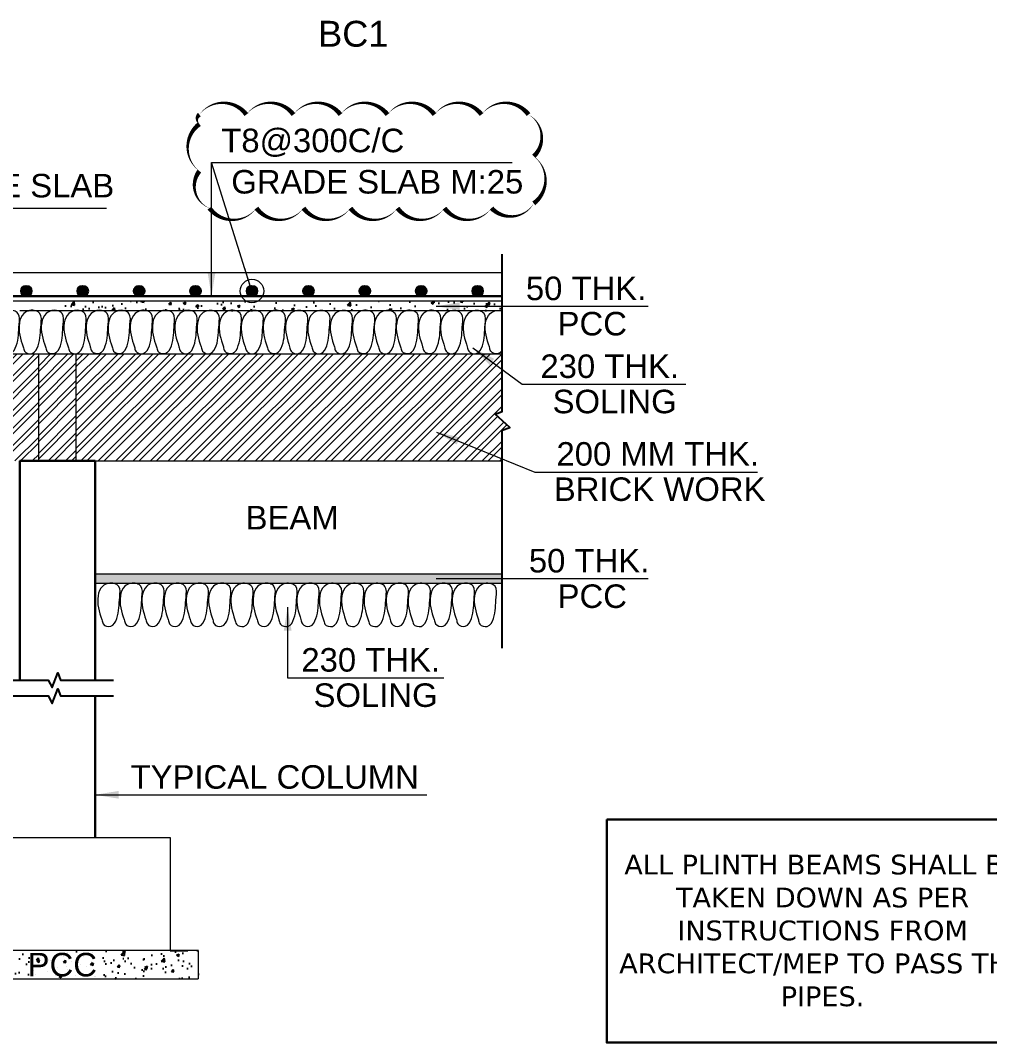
# Model space of a CAD drawing. Header units: metres. Extents: x 79516 to 173451, y -2110733 to -2039064.
# Drawn here: x 111180 to 121486, y -2101957 to -2091093 of the extents above; entities that cross this region are included whole.
import ezdxf
from ezdxf.enums import TextEntityAlignment as Align

# ---------------------------------------------------------------- set-up
doc = ezdxf.new("R2010")
doc.units = ezdxf.units.M
doc.header["$LTSCALE"] = 15
doc.header["$MEASUREMENT"] = 0
doc.linetypes.add('HIDDEN', pattern=[0.375, 0.25, -0.125])
for name, color, linetype, lineweight in [('BEAM_ASC', 1, 'Continuous', 20), ('BRICK WALL', 8, 'Continuous', 13), ('COLUMN_ASC', 4, 'Continuous', 30), ('DIMENSION_ASC', 251, 'Continuous', 9), ('DUCT_ASC', 253, 'HIDDEN', 13), ('FOOTING_ASC', 10, 'Continuous', 15), ('NEW COLUMN NO._ ASC', 7, 'Continuous', 25), ('PCC_ASC', 252, 'HIDDEN', 0), ('REVISION_ASC', 6, 'Continuous', 20), ('SOLING', 8, 'Continuous', 13), ('STEEL DIST._ASC', 132, 'Continuous', 25), ('STEEL MAIN_ASC', 4, 'Continuous', 30), ('TEXT SCHEDULE_ASC', 7, 'Continuous', 5), ('TEXT_ASC', 7, 'Continuous', 25)]:
    doc.layers.add(name, color=color, linetype=linetype, lineweight=lineweight)
doc.layers.add('S-COLS-HACH', color=251, linetype='Continuous')
doc.styles.add('3 MM', font='verdana.ttf', dxfattribs={"height": 3})
doc.styles.add('ASC_DIMENSION', font='swiss.ttf', dxfattribs={"height": 250})
doc.styles.add('STANDERD ASC', font='swiss.ttf', dxfattribs={"height": 250})
doc.dimstyles.new('ASC_100mm', dxfattribs={"dimtxt": 250, "dimasz": 250, "dimexe": 50, "dimexo": 50, "dimgap": 100, "dimtad": 1, "dimdec": 0, "dimzin": 0, "dimdsep": 46, "dimtxsty": 'ASC_DIMENSION', "dimcen": 0, "dimclrd": 256, "dimclre": 256, "dimclrt": 7, "dimadec": 0, "dimazin": 0, "dimtfac": 1, "dimtdec": 0, "dimtofl": 0, "dimtmove": 0, "dimatfit": 2, "dimfxl": 1, "dimtolj": 1, "dimtzin": 0, "dimlwd": -1, "dimlwe": -1, "dimarcsym": 1})

# ---------------------------------------------------------------- blocks, each defined once
blk = doc.blocks.new('dwgCE5C')
at = {"layer": 'SOLING', "start_tangent": (0.316346, 0.948644), "end_tangent": (0.316346, 0.948644)}
for points in [[(117, -774), (196, -267), (98, -65), (-152, -10), (-238, -65), (-262, -297), (-201, -749), (-73, -914), (86, -865), (117, -774)], [(583, -771), (663, -264), (565, -62), (314, -7), (229, -62), (204, -295), (265, -747), (394, -912), (553, -863), (583, -771)], [(1054, -771), (1134, -264), (1036, -62), (785, -7), (700, -62), (675, -295), (736, -747), (865, -912), (1024, -863), (1054, -771)], [(1521, -774), (1601, -267), (1503, -65), (1252, -10), (1167, -65), (1142, -297), (1203, -749), (1332, -914), (1491, -865), (1521, -774)], [(1985, -771), (2065, -264), (1967, -62), (1716, -7), (1631, -62), (1606, -295), (1667, -747), (1796, -912), (1955, -863), (1985, -771)], [(2455, -774), (2535, -267), (2437, -66), (2186, -11), (2101, -66), (2076, -298), (2137, -750), (2266, -915), (2425, -866), (2455, -774)], [(2933, -774), (3012, -267), (2915, -66), (2664, -11), (2578, -66), (2554, -298), (2615, -750), (2744, -915), (2902, -866), (2933, -774)], [(3403, -774), (3483, -267), (3385, -66), (3134, -11), (3048, -66), (3024, -298), (3085, -750), (3214, -915), (3372, -866), (3403, -774)], [(3880, -771), (3959, -264), (3861, -62), (3611, -7), (3525, -62), (3501, -295), (3562, -747), (3690, -912), (3849, -863), (3880, -771)], [(4347, -774), (4426, -267), (4328, -65), (4078, -10), (3992, -65), (3968, -297), (4029, -749), (4157, -914), (4316, -865), (4347, -774)], [(4811, -771), (4890, -264), (4792, -62), (4542, -7), (4456, -62), (4432, -295), (4493, -747), (4621, -912), (4780, -863), (4811, -771)], [(5281, -774), (5360, -267), (5262, -66), (5012, -11), (4926, -66), (4902, -298), (4963, -750), (5091, -915), (5250, -866), (5281, -774)], [(5753, -772), (5833, -265), (5735, -63), (5484, -8), (5399, -63), (5374, -295), (5435, -748), (5564, -913), (5723, -864), (5753, -772)], [(6230, -772), (6309, -265), (6212, -63), (5961, -8), (5875, -63), (5851, -295), (5912, -748), (6040, -913), (6199, -864), (6230, -772)], [(6698, -772), (6777, -265), (6679, -63), (6429, -8), (6343, -63), (6319, -295), (6380, -748), (6508, -913), (6667, -864), (6698, -772)], [(7170, -772), (7249, -265), (7152, -63), (6901, -8), (6815, -63), (6791, -295), (6852, -748), (6980, -913), (7139, -864), (7170, -772)], [(7633, -772), (7712, -265), (7615, -63), (7364, -8), (7278, -63), (7254, -295), (7315, -748), (7443, -913), (7602, -864), (7633, -772)], [(8105, -772), (8185, -265), (8087, -63), (7836, -8), (7751, -63), (7726, -295), (7787, -748), (7916, -913), (8075, -864), (8105, -772)]]:
    blk.add_spline(points, degree=3, dxfattribs=at)
blk = doc.blocks.new('dwg975A')
at = {"layer": 'SOLING', "start_tangent": (-0.316346, 0.948644), "end_tangent": (-0.316346, 0.948644)}
for points in [[(125, -387), (85, -133), (134, -32), (259, -4), (302, -32), (315, -148), (284, -375), (220, -457), (140, -433), (125, -387)], [(361, -387), (321, -133), (371, -32), (496, -4), (539, -32), (551, -148), (521, -375), (456, -457), (377, -433), (361, -387)], [(593, -387), (554, -133), (603, -32), (728, -4), (771, -32), (783, -148), (753, -375), (688, -457), (609, -433), (593, -387)], [(830, -387), (790, -133), (839, -32), (965, -4), (1008, -32), (1020, -148), (989, -375), (925, -457), (845, -433), (830, -387)], [(1071, -387), (1031, -133), (1080, -32), (1206, -4), (1249, -32), (1261, -148), (1231, -375), (1166, -457), (1087, -433), (1071, -387)], [(1308, -387), (1268, -133), (1317, -32), (1443, -4), (1486, -32), (1498, -148), (1467, -375), (1403, -457), (1323, -433), (1308, -387)], [(1540, -387), (1500, -133), (1549, -32), (1675, -4), (1718, -32), (1730, -148), (1699, -375), (1635, -457), (1555, -433), (1540, -387)], [(1777, -387), (1737, -133), (1786, -32), (1912, -4), (1954, -32), (1967, -148), (1936, -375), (1872, -457), (1792, -433), (1777, -387)], [(2009, -387), (1969, -133), (2018, -32), (2144, -4), (2187, -32), (2199, -148), (2169, -375), (2104, -457), (2025, -433), (2009, -387)], [(2246, -387), (2206, -133), (2255, -32), (2381, -4), (2424, -32), (2436, -148), (2405, -375), (2341, -457), (2261, -433), (2246, -387)], [(2478, -387), (2438, -133), (2487, -32), (2613, -4), (2656, -32), (2668, -148), (2637, -375), (2573, -457), (2493, -433), (2478, -387)], [(2715, -387), (2675, -133), (2724, -32), (2850, -4), (2893, -32), (2905, -148), (2874, -375), (2810, -457), (2730, -433), (2715, -387)], [(2956, -387), (2916, -133), (2965, -32), (3091, -4), (3134, -32), (3146, -148), (3115, -375), (3051, -457), (2971, -433), (2956, -387)], [(3193, -387), (3153, -133), (3202, -32), (3327, -4), (3370, -32), (3383, -148), (3352, -375), (3288, -457), (3208, -433), (3193, -387)], [(3425, -387), (3385, -133), (3434, -32), (3560, -4), (3602, -32), (3615, -148), (3584, -375), (3520, -457), (3440, -433), (3425, -387)], [(3661, -387), (3622, -133), (3671, -32), (3796, -4), (3839, -32), (3851, -148), (3821, -375), (3756, -457), (3677, -433), (3661, -387)], [(3894, -387), (3854, -133), (3903, -32), (4029, -4), (4072, -32), (4084, -148), (4053, -375), (3989, -457), (3909, -433), (3894, -387)], [(4131, -387), (4091, -133), (4140, -32), (4266, -4), (4308, -32), (4321, -148), (4290, -375), (4226, -457), (4146, -433), (4131, -387)], [(4363, -387), (4323, -133), (4372, -32), (4498, -4), (4540, -32), (4553, -148), (4522, -375), (4458, -457), (4378, -433), (4363, -387)], [(4600, -387), (4560, -133), (4609, -32), (4734, -4), (4777, -32), (4789, -148), (4759, -375), (4694, -457), (4615, -433), (4600, -387)], [(4841, -387), (4801, -133), (4850, -32), (4975, -4), (5018, -32), (5031, -148), (5000, -375), (4936, -457), (4856, -433), (4841, -387)], [(5077, -387), (5038, -133), (5087, -32), (5212, -4), (5255, -32), (5267, -148), (5237, -375), (5172, -457), (5093, -433), (5077, -387)], [(5309, -387), (5270, -133), (5319, -32), (5444, -4), (5487, -32), (5499, -148), (5469, -375), (5404, -457), (5325, -433), (5309, -387)], [(5546, -387), (5506, -133), (5555, -32), (5681, -4), (5724, -32), (5736, -148), (5705, -375), (5641, -457), (5561, -433), (5546, -387)], [(5781, -387), (5741, -133), (5790, -32), (5915, -4), (5958, -32), (5970, -148), (5940, -375), (5875, -457), (5796, -433), (5781, -387)], [(6020, -387), (5980, -133), (6029, -32), (6154, -4), (6197, -32), (6210, -148), (6179, -375), (6115, -457), (6035, -433), (6020, -387)], [(6256, -388), (6216, -134), (6266, -33), (6391, -5), (6434, -33), (6446, -149), (6416, -376), (6351, -459), (6272, -434), (6256, -388)], [(6492, -387), (6452, -132), (6501, -31), (6627, -4), (6670, -31), (6682, -148), (6651, -374), (6587, -457), (6507, -432), (6492, -387)], [(6724, -388), (6685, -134), (6734, -33), (6859, -5), (6902, -33), (6914, -149), (6884, -376), (6819, -458), (6740, -434), (6724, -388)], [(6958, -387), (6919, -132), (6968, -31), (7093, -4), (7136, -31), (7148, -148), (7118, -374), (7053, -457), (6974, -432), (6958, -387)], [(7197, -388), (7158, -134), (7207, -33), (7332, -5), (7375, -33), (7387, -149), (7357, -376), (7292, -459), (7213, -434), (7197, -388)], [(7433, -388), (7393, -134), (7442, -33), (7568, -5), (7611, -33), (7623, -149), (7592, -376), (7528, -459), (7448, -434), (7433, -388)], [(7673, -388), (7633, -134), (7682, -33), (7807, -5), (7850, -33), (7862, -149), (7832, -376), (7767, -459), (7688, -434), (7673, -388)], [(7908, -387), (7868, -132), (7917, -31), (8043, -4), (8086, -31), (8098, -148), (8067, -374), (8003, -457), (7923, -432), (7908, -387)], [(8141, -388), (8101, -134), (8150, -33), (8275, -5), (8318, -33), (8331, -149), (8300, -376), (8236, -458), (8156, -434), (8141, -388)], [(8375, -387), (8335, -132), (8384, -31), (8509, -4), (8552, -31), (8565, -148), (8534, -374), (8470, -457), (8390, -432), (8375, -387)], [(8611, -387), (8571, -132), (8620, -31), (8746, -4), (8788, -31), (8801, -148), (8770, -374), (8706, -457), (8626, -432), (8611, -387)], [(8845, -388), (8805, -134), (8854, -33), (8979, -5), (9022, -33), (9035, -149), (9004, -376), (8940, -458), (8860, -434), (8845, -388)], [(9086, -388), (9047, -134), (9096, -33), (9221, -5), (9264, -33), (9276, -149), (9246, -376), (9181, -458), (9102, -434), (9086, -388)]]:
    blk.add_spline(points, degree=3, dxfattribs=at)
at = {"layer": 'SOLING'}
blk.add_open_spline([(9456, -427), (9446, -442), (9412, -472), (9330, -451), (9326, -403), (9321, -388), (9294, -306), (9255, -183), (9318, -14), (9413, 9), (9456, -5), (9456, -5)], degree=3, knots=[947.515111, 947.515111, 947.515111, 947.515111, 999.678985, 1083.024401, 1131.448262, 1131.448262, 1131.448262, 1388.73393, 1501.057658, 1629.668353, 1630.190881, 1630.190881, 1630.190881, 1630.190881], dxfattribs=at)
blk = doc.blocks.new('STEEL DIST.')
at = {"layer": 'STEEL DIST._ASC'}
h = blk.add_hatch(color=155, dxfattribs=at)
h.dxf.hatch_style = 1
edge = h.paths.add_edge_path()
edge.add_arc((0, 0), 75, -180, 180)
blk.add_circle((0, 0), 75, dxfattribs=at)

msp = doc.modelspace()

# ---------------------------------------------------------------- hatches: boundary and pattern name
at = {"layer": 'BRICK WALL'}
h = msp.add_hatch(dxfattribs=at)
h.set_pattern_fill('ANSI32', color=256, scale=350)
h.set_pattern_definition([(45, (-1001466.58, -616054.58), (-92.807765, 92.807765), []), (45, (-1001404.71, -616054.58), (-92.807765, 92.807765), [])])
edge = h.paths.add_edge_path()
edge.add_spline(control_points=[(107011.1, -2094634.8), (107019.1, -2094636.1), (107027.6, -2094636), (107036.1, -2094634.8)], knot_values=[1007.3161003, 1007.3161003, 1007.3161003, 1007.3161003, 1030.5074561, 1030.5074561, 1030.5074561, 1030.5074561], degree=3, periodic=0)
edge.add_spline(control_points=[(107715.1, -2094634.8), (107723.1, -2094636.1), (107731.6, -2094636), (107740, -2094634.8)], knot_values=[1007.3161003, 1007.3161003, 1007.3161003, 1007.3161003, 1030.5074561, 1030.5074561, 1030.5074561, 1030.5074561], degree=3, periodic=0)
edge.add_spline(control_points=[(108181.3, -2094634.8), (108190.5, -2094636.5), (108200.5, -2094636.5), (108210.2, -2094634.8)], knot_values=[1005.4620301, 1005.4620301, 1005.4620301, 1005.4620301, 1032.4141874, 1032.4141874, 1032.4141874, 1032.4141874], degree=3, periodic=0)
edge.add_spline(control_points=[(108420.8, -2094634.8), (108430, -2094636.5), (108440, -2094636.5), (108449.7, -2094634.8)], knot_values=[1005.4620301, 1005.4620301, 1005.4620301, 1005.4620301, 1032.4141874, 1032.4141874, 1032.4141874, 1032.4141874], degree=3, periodic=0)
edge.add_spline(control_points=[(108656.4, -2094634.8), (108665.6, -2094636.5), (108675.6, -2094636.5), (108685.3, -2094634.8)], knot_values=[1005.4620301, 1005.4620301, 1005.4620301, 1005.4620301, 1032.4141874, 1032.4141874, 1032.4141874, 1032.4141874], degree=3, periodic=0)
edge.add_spline(control_points=[(109131.2, -2094634.8), (109139.2, -2094636.1), (109147.8, -2094636), (109156.2, -2094634.8)], knot_values=[1007.3161003, 1007.3161003, 1007.3161003, 1007.3161003, 1030.5074561, 1030.5074561, 1030.5074561, 1030.5074561], degree=3, periodic=0)
edge.add_spline(control_points=[(109597.5, -2094634.8), (109606.7, -2094636.5), (109616.7, -2094636.5), (109626.4, -2094634.8)], knot_values=[1005.4620301, 1005.4620301, 1005.4620301, 1005.4620301, 1032.4141874, 1032.4141874, 1032.4141874, 1032.4141874], degree=3, periodic=0)
edge.add_spline(control_points=[(109844.9, -2094634.8), (109847.2, -2094634.9), (109849.6, -2094634.9), (109852, -2094634.8)], knot_values=[1015.5745723, 1015.5745723, 1015.5745723, 1015.5745723, 1022.1107442, 1022.1107442, 1022.1107442, 1022.1107442], degree=3, periodic=0)
edge.add_spline(control_points=[(110083.9, -2094634.8), (110086.3, -2094634.9), (110088.6, -2094634.9), (110091, -2094634.8)], knot_values=[1015.5745723, 1015.5745723, 1015.5745723, 1015.5745723, 1022.1107442, 1022.1107442, 1022.1107442, 1022.1107442], degree=3, periodic=0)
edge.add_spline(control_points=[(110318.3, -2094634.8), (110320.7, -2094634.9), (110323, -2094634.9), (110325.4, -2094634.8)], knot_values=[1015.5745723, 1015.5745723, 1015.5745723, 1015.5745723, 1022.1107442, 1022.1107442, 1022.1107442, 1022.1107442], degree=3, periodic=0)
edge.add_spline(control_points=[(110555, -2094634.8), (110557.4, -2094634.9), (110559.7, -2094634.9), (110562.1, -2094634.8)], knot_values=[1015.5745723, 1015.5745723, 1015.5745723, 1015.5745723, 1022.1107442, 1022.1107442, 1022.1107442, 1022.1107442], degree=3, periodic=0)
edge.add_spline(control_points=[(110787.1, -2094634.8), (110789.4, -2094634.9), (110791.8, -2094634.9), (110794.2, -2094634.8)], knot_values=[1015.5745723, 1015.5745723, 1015.5745723, 1015.5745723, 1022.1107442, 1022.1107442, 1022.1107442, 1022.1107442], degree=3, periodic=0)
edge.add_spline(control_points=[(111023.8, -2094634.8), (111026.2, -2094634.9), (111028.5, -2094634.9), (111030.9, -2094634.8)], knot_values=[1015.5745723, 1015.5745723, 1015.5745723, 1015.5745723, 1022.1107442, 1022.1107442, 1022.1107442, 1022.1107442], degree=3, periodic=0)
edge.add_line((111030.9, -2094634.8), (111373.9, -2094634.8))
edge.add_line((111373.9, -2094634.8), (111373.9, -2095774.8))
edge.add_line((111373.9, -2095774.8), (106845.8, -2095774.8))
edge.add_line((106845.8, -2095774.8), (106845.8, -2095440.6))
edge.add_line((106845.8, -2095440.6), (106926.1, -2095411.4))
edge.add_line((106926.1, -2095411.4), (106770.9, -2095268.8))
edge.add_line((106770.9, -2095268.8), (106845.8, -2095241.6))
edge.add_line((106845.8, -2095241.6), (106845.8, -2094634.8))
edge.add_line((106845.8, -2094634.8), (107011.1, -2094634.8))
edge.add_line((107036.1, -2094634.8), (107715.1, -2094634.8))
edge.add_line((107740, -2094634.8), (108181.3, -2094634.8))
edge.add_line((108210.2, -2094634.8), (108420.8, -2094634.8))
edge.add_line((108449.7, -2094634.8), (108656.4, -2094634.8))
edge.add_line((108685.3, -2094634.8), (109131.2, -2094634.8))
edge.add_line((109156.2, -2094634.8), (109597.5, -2094634.8))
edge.add_line((109626.4, -2094634.8), (109844.9, -2094634.8))
edge.add_line((109852, -2094634.8), (110083.9, -2094634.8))
edge.add_line((110091, -2094634.8), (110318.3, -2094634.8))
edge.add_line((110325.4, -2094634.8), (110555, -2094634.8))
edge.add_line((110562.1, -2094634.8), (110787.1, -2094634.8))
edge.add_line((110794.2, -2094634.8), (111023.8, -2094634.8))
h.paths.add_polyline_path([(110443.3, -2095471.8), (110818.3, -2095471.8), (110818.3, -2094628.2), (110443.3, -2094628.2)])
h = msp.add_hatch(dxfattribs=at)
h.set_pattern_fill('ANSI32', color=256, scale=350)
h.set_pattern_definition([(45, (-1001296.58, -616054.58), (-92.807765, 92.807765), []), (45, (-1001234.71, -616054.58), (-92.807765, 92.807765), [])])
h.paths.add_polyline_path([(111773.9, -2095774.8), (111773.9, -2094633.9), (111373.9, -2094634.8), (111373.9, -2095774.8)])
h = msp.add_hatch(dxfattribs=at)
h.set_pattern_fill('ANSI32', color=256, scale=350)
h.set_pattern_definition([(45, (-999894.69, -616299.1), (-92.807765, 92.807765), []), (45, (-999832.82, -616299.1), (-92.807765, 92.807765), [])])
edge = h.paths.add_edge_path()
edge.add_spline(control_points=[(111994.6, -2094634.8), (111996.9, -2094634.9), (111999.3, -2094634.9), (112001.6, -2094634.8)], knot_values=[-1022.1107442, -1022.1107442, -1022.1107442, -1022.1107442, -1015.5745723, -1015.5745723, -1015.5745723, -1015.5745723], degree=3, periodic=0)
edge.add_spline(control_points=[(112226.6, -2094634.8), (112229, -2094634.9), (112231.4, -2094634.9), (112233.7, -2094634.8)], knot_values=[-1022.1107442, -1022.1107442, -1022.1107442, -1022.1107442, -1015.5745723, -1015.5745723, -1015.5745723, -1015.5745723], degree=3, periodic=0)
edge.add_spline(control_points=[(112463.4, -2094634.8), (112465.7, -2094634.9), (112468.1, -2094634.9), (112470.4, -2094634.8)], knot_values=[-1022.1107442, -1022.1107442, -1022.1107442, -1022.1107442, -1015.5745723, -1015.5745723, -1015.5745723, -1015.5745723], degree=3, periodic=0)
edge.add_spline(control_points=[(112697.7, -2094634.8), (112700.1, -2094634.9), (112702.5, -2094634.9), (112704.8, -2094634.8)], knot_values=[-1022.1107442, -1022.1107442, -1022.1107442, -1022.1107442, -1015.5745723, -1015.5745723, -1015.5745723, -1015.5745723], degree=3, periodic=0)
edge.add_spline(control_points=[(112936.8, -2094634.8), (112939.2, -2094634.9), (112941.5, -2094634.9), (112943.9, -2094634.8)], knot_values=[-1022.1107442, -1022.1107442, -1022.1107442, -1022.1107442, -1015.5745723, -1015.5745723, -1015.5745723, -1015.5745723], degree=3, periodic=0)
edge.add_spline(control_points=[(113162.3, -2094634.8), (113172.1, -2094636.5), (113182.1, -2094636.5), (113191.3, -2094634.8)], knot_values=[-1032.4141874, -1032.4141874, -1032.4141874, -1032.4141874, -1005.4620301, -1005.4620301, -1005.4620301, -1005.4620301], degree=3, periodic=0)
edge.add_spline(control_points=[(113632.5, -2094634.8), (113640.9, -2094636), (113649.5, -2094636.1), (113657.5, -2094634.8)], knot_values=[-1030.5074561, -1030.5074561, -1030.5074561, -1030.5074561, -1007.3161003, -1007.3161003, -1007.3161003, -1007.3161003], degree=3, periodic=0)
edge.add_spline(control_points=[(114103.4, -2094634.8), (114113.2, -2094636.5), (114123.2, -2094636.5), (114132.4, -2094634.8)], knot_values=[-1032.4141874, -1032.4141874, -1032.4141874, -1032.4141874, -1005.4620301, -1005.4620301, -1005.4620301, -1005.4620301], degree=3, periodic=0)
edge.add_spline(control_points=[(114339, -2094634.8), (114348.8, -2094636.5), (114358.8, -2094636.5), (114368, -2094634.8)], knot_values=[-1032.4141874, -1032.4141874, -1032.4141874, -1032.4141874, -1005.4620301, -1005.4620301, -1005.4620301, -1005.4620301], degree=3, periodic=0)
edge.add_spline(control_points=[(114578.5, -2094634.8), (114588.3, -2094636.5), (114598.3, -2094636.5), (114607.5, -2094634.8)], knot_values=[-1032.4141874, -1032.4141874, -1032.4141874, -1032.4141874, -1005.4620301, -1005.4620301, -1005.4620301, -1005.4620301], degree=3, periodic=0)
edge.add_spline(control_points=[(115048.7, -2094634.8), (115057.1, -2094636), (115065.7, -2094636.1), (115073.7, -2094634.8)], knot_values=[-1030.5074561, -1030.5074561, -1030.5074561, -1030.5074561, -1007.3161003, -1007.3161003, -1007.3161003, -1007.3161003], degree=3, periodic=0)
edge.add_spline(control_points=[(115752.7, -2094634.8), (115761.1, -2094636), (115769.7, -2094636.1), (115777.7, -2094634.8)], knot_values=[-1030.5074561, -1030.5074561, -1030.5074561, -1030.5074561, -1007.3161003, -1007.3161003, -1007.3161003, -1007.3161003], degree=3, periodic=0)
edge.add_spline(control_points=[(115994.5, -2094634.8), (116003, -2094636), (116011.5, -2094636.1), (116019.5, -2094634.8)], knot_values=[-1030.5074561, -1030.5074561, -1030.5074561, -1030.5074561, -1007.3161003, -1007.3161003, -1007.3161003, -1007.3161003], degree=3, periodic=0)
edge.add_spline(control_points=[(116229.1, -2094634.8), (116237.5, -2094636), (116246, -2094636.1), (116254, -2094634.8)], knot_values=[-1030.5074561, -1030.5074561, -1030.5074561, -1030.5074561, -1007.3161003, -1007.3161003, -1007.3161003, -1007.3161003], degree=3, periodic=0)
edge.add_line((116254, -2094634.8), (116302.1, -2094634.8))
edge.add_line((116302.1, -2094634.8), (116302.1, -2095249.8))
edge.add_line((116302.1, -2095249.8), (116227.2, -2095277.1))
edge.add_line((116227.2, -2095277.1), (116382.5, -2095419.6))
edge.add_line((116382.5, -2095419.6), (116302.1, -2095448.8))
edge.add_line((116302.1, -2095448.8), (116302.1, -2095774.8))
edge.add_line((116302.1, -2095774.8), (111973.9, -2095774.8))
edge.add_line((111973.9, -2095774.8), (111773.9, -2095774.3))
edge.add_line((111773.9, -2095774.3), (111773.9, -2094634.3))
edge.add_line((111773.9, -2094634.3), (111994.6, -2094634.8))
edge.add_line((112001.6, -2094634.8), (112226.6, -2094634.8))
edge.add_line((112233.7, -2094634.8), (112463.4, -2094634.8))
edge.add_line((112470.4, -2094634.8), (112697.7, -2094634.8))
edge.add_line((112704.8, -2094634.8), (112936.8, -2094634.8))
edge.add_line((112943.9, -2094634.8), (113162.3, -2094634.8))
edge.add_line((113191.3, -2094634.8), (113632.5, -2094634.8))
edge.add_line((113657.5, -2094634.8), (114103.4, -2094634.8))
edge.add_line((114132.4, -2094634.8), (114339, -2094634.8))
edge.add_line((114368, -2094634.8), (114578.5, -2094634.8))
edge.add_line((114607.5, -2094634.8), (115048.7, -2094634.8))
edge.add_line((115073.7, -2094634.8), (115752.7, -2094634.8))
edge.add_line((115777.7, -2094634.8), (115994.5, -2094634.8))
edge.add_line((116019.5, -2094634.8), (116229.1, -2094634.8))
at = {"layer": 'S-COLS-HACH'}
h = msp.add_hatch(dxfattribs=at)
h.set_pattern_fill('AR-CONC', color=256, scale=40, angle=180)
h.set_pattern_definition([(50, (-974619.28, -618629.76), (286.904073, -25.100854), [30, -330]), (355, (-974619.28, -618629.76), (-55.500533, 300.876853), [24, -264]), (100.451444, (-974595.37, -618631.85), (231.40354, 275.775996), [25.496077, -280.456845]), (46.1842, (-974619.28, -618549.76), (426.89653, -66.20771), [45, -495]), (96.635635, (-974583.7, -618555.27), (373.86478, 389.64744), [38.24414, -420.6855]), (351.184164, (-974619.3, -618549.76), (373.86478, 389.64744), [36, -396]), (21, (-974579.28, -618569.76), (238.76282, -161.047556), [30, -330]), (326, (-974579.28, -618569.76), (97.326133, 290.06002), [24, -264]), (71.451445, (-974559.38, -618583.18), (336.08895, 129.01246), [25.496076, -280.456845]), (37.5, (-974619.28, -618629.76), (4.863942, 133.1575415), [0, -260.8, 0, -268, 0, -265]), (7.5, (-974619.28, -618629.76), (105.227815, 157.764685), [0, -152.8, 0, -254.8, 0, -101]), (327.5, (-974708.48, -618629.76), (213.5289745, -9.021949), [0, -100, 0, -312, 0, -414]), (317.5, (-974748.48, -618629.76), (233.274468, 40.041993), [0, -130, 0, -207.2, 0, -294])])
edge = h.paths.add_edge_path()
edge.add_spline(control_points=[(112331.6, -2094174.8), (112338.2, -2094174.4), (112344.8, -2094174.4), (112351.5, -2094174.8)], knot_values=[632.5658174, 632.5658174, 632.5658174, 632.5658174, 651.4751512, 651.4751512, 651.4751512, 651.4751512], degree=3, periodic=0)
edge.add_spline(control_points=[(112637.7, -2094174.8), (112657.9, -2094171.4), (112678.6, -2094171.3), (112698.7, -2094174.8)], knot_values=[612.5848596, 612.5848596, 612.5848596, 612.5848596, 670.8883306, 670.8883306, 670.8883306, 670.8883306], degree=3, periodic=0)
edge.add_spline(control_points=[(112974.9, -2094174.8), (112985.7, -2094173.8), (112996.7, -2094173.8), (113007.5, -2094174.8)], knot_values=[626.4262792, 626.4262792, 626.4262792, 626.4262792, 657.5012107, 657.5012107, 657.5012107, 657.5012107], degree=3, periodic=0)
edge.add_spline(control_points=[(113285.2, -2094174.8), (113305.4, -2094171.4), (113326.2, -2094171.3), (113346.2, -2094174.8)], knot_values=[612.5848596, 612.5848596, 612.5848596, 612.5848596, 670.8883306, 670.8883306, 670.8883306, 670.8883306], degree=3, periodic=0)
edge.add_spline(control_points=[(113637.8, -2094174.8), (113644.4, -2094174.4), (113651, -2094174.4), (113657.6, -2094174.8)], knot_values=[632.5658173, 632.5658173, 632.5658173, 632.5658173, 651.4751512, 651.4751512, 651.4751512, 651.4751512], degree=3, periodic=0)
edge.add_spline(control_points=[(113964.8, -2094174.8), (113971.4, -2094174.4), (113978, -2094174.4), (113984.6, -2094174.8)], knot_values=[632.5658174, 632.5658174, 632.5658174, 632.5658174, 651.4751512, 651.4751512, 651.4751512, 651.4751512], degree=3, periodic=0)
edge.add_spline(control_points=[(114297.1, -2094174.8), (114303.8, -2094174.4), (114310.4, -2094174.4), (114317, -2094174.8)], knot_values=[632.5658174, 632.5658174, 632.5658174, 632.5658174, 651.4751512, 651.4751512, 651.4751512, 651.4751512], degree=3, periodic=0)
edge.add_spline(control_points=[(114603.2, -2094174.8), (114623.4, -2094171.4), (114644.2, -2094171.3), (114664.3, -2094174.8)], knot_values=[612.5848596, 612.5848596, 612.5848596, 612.5848596, 670.8883306, 670.8883306, 670.8883306, 670.8883306], degree=3, periodic=0)
edge.add_spline(control_points=[(114940.4, -2094174.8), (114951.3, -2094173.8), (114962.3, -2094173.8), (114973.1, -2094174.8)], knot_values=[626.4262792, 626.4262792, 626.4262792, 626.4262792, 657.5012107, 657.5012107, 657.5012107, 657.5012107], degree=3, periodic=0)
edge.add_spline(control_points=[(115250.8, -2094174.8), (115271, -2094171.4), (115291.7, -2094171.3), (115311.8, -2094174.8)], knot_values=[612.5848596, 612.5848596, 612.5848596, 612.5848596, 670.8883306, 670.8883306, 670.8883306, 670.8883306], degree=3, periodic=0)
edge.add_spline(control_points=[(115578.5, -2094174.8), (115598.7, -2094171.4), (115619.4, -2094171.3), (115639.5, -2094174.8)], knot_values=[612.5848596, 612.5848596, 612.5848596, 612.5848596, 670.8883306, 670.8883306, 670.8883306, 670.8883306], degree=3, periodic=0)
edge.add_spline(control_points=[(115917.5, -2094174.8), (115928.4, -2094173.8), (115939.3, -2094173.8), (115950.2, -2094174.8)], knot_values=[626.4262792, 626.4262792, 626.4262792, 626.4262792, 657.5012107, 657.5012107, 657.5012107, 657.5012107], degree=3, periodic=0)
edge.add_line((115950.2, -2094174.8), (116302.1, -2094174.8))
edge.add_line((116302.1, -2094174.8), (116302.1, -2094074.8))
edge.add_line((116302.1, -2094074.8), (111633.9, -2094074.8))
edge.add_line((111633.9, -2094074.8), (111633.9, -2094174.8))
edge.add_line((111633.9, -2094174.8), (112331.6, -2094174.8))
edge.add_line((112351.5, -2094174.8), (112637.7, -2094174.8))
edge.add_line((112698.7, -2094174.8), (112974.9, -2094174.8))
edge.add_line((113007.5, -2094174.8), (113285.2, -2094174.8))
edge.add_line((113346.2, -2094174.8), (113637.8, -2094174.8))
edge.add_line((113657.6, -2094174.8), (113964.8, -2094174.8))
edge.add_line((113984.6, -2094174.8), (114297.1, -2094174.8))
edge.add_line((114317, -2094174.8), (114603.2, -2094174.8))
edge.add_line((114664.3, -2094174.8), (114940.4, -2094174.8))
edge.add_line((114973.1, -2094174.8), (115250.8, -2094174.8))
edge.add_line((115311.8, -2094174.8), (115578.5, -2094174.8))
edge.add_line((115639.5, -2094174.8), (115917.5, -2094174.8))
h = msp.add_hatch(dxfattribs=at)
h.set_pattern_fill('AR-CONC', color=256, scale=25)
h.set_pattern_definition([(50, (-989793.96, -628336.04), (179.315046, -15.688034), [18.75, -206.25]), (355, (-989793.96, -628336.04), (-34.687833, 188.048033), [15, -165]), (100.451444, (-989779.02, -628337.35), (144.627212, 172.359998), [15.935048, -175.285528]), (46.1842, (-989793.96, -628286.04), (266.810333, -41.37982), [28.125, -309.375]), (96.635635, (-989771.73, -628289.5), (233.665486, 243.52965), [23.902586, -262.92844]), (351.184164, (-989793.96, -628286.04), (233.665486, 243.52965), [22.5, -247.5]), (21, (-989768.96, -628298.54), (149.226763, -100.654723), [18.75, -206.25]), (326, (-989768.96, -628298.54), (60.828833, 181.287511), [15, -165]), (71.451445, (-989756.52, -628306.93), (210.055594, 80.632788), [15.935047, -175.285528]), (37.5, (-989793.96, -628336.045), (3.0399638, 83.2234635), [0, -163, 0, -167.5, 0, -165.625]), (7.5, (-989793.96, -628336.045), (65.7673844, 98.602928), [0, -95.5, 0, -159.25, 0, -63.125]), (327.5, (-989849.71, -628336.045), (133.455609, -5.638718), [0, -62.5, 0, -195, 0, -258.75]), (317.5, (-989874.71, -628336.04), (145.796542, 25.0262456), [0, -81.25, 0, -129.5, 0, -183.75])])
edge = h.paths.add_edge_path()
edge.add_line((111973.9, -2097074.8), (111973.9, -2096974.8))
edge.add_line((111973.9, -2096974.8), (116302.1, -2096974.8))
edge.add_line((116302.1, -2096974.8), (116302.1, -2097074.8))
edge.add_line((116302.1, -2097074.8), (115950.2, -2097074.8))
edge.add_spline(control_points=[(115950.2, -2097074.8), (115939.3, -2097073.8), (115928.4, -2097073.8), (115917.5, -2097074.8)], knot_values=[-657.5012107, -657.5012107, -657.5012107, -657.5012107, -626.4262792, -626.4262792, -626.4262792, -626.4262792], degree=3, periodic=0)
edge.add_line((115917.5, -2097074.8), (115639.5, -2097074.8))
edge.add_spline(control_points=[(115639.5, -2097074.8), (115619.4, -2097071.3), (115598.7, -2097071.4), (115578.5, -2097074.8)], knot_values=[-670.8883306, -670.8883306, -670.8883306, -670.8883306, -612.5848596, -612.5848596, -612.5848596, -612.5848596], degree=3, periodic=0)
edge.add_line((115578.5, -2097074.8), (115311.8, -2097074.8))
edge.add_spline(control_points=[(115311.8, -2097074.8), (115291.7, -2097071.3), (115271, -2097071.4), (115250.8, -2097074.8)], knot_values=[-670.8883306, -670.8883306, -670.8883306, -670.8883306, -612.5848596, -612.5848596, -612.5848596, -612.5848596], degree=3, periodic=0)
edge.add_line((115250.8, -2097074.8), (114973.1, -2097074.8))
edge.add_spline(control_points=[(114973.1, -2097074.8), (114962.3, -2097073.8), (114951.3, -2097073.8), (114940.4, -2097074.8)], knot_values=[-657.5012107, -657.5012107, -657.5012107, -657.5012107, -626.4262792, -626.4262792, -626.4262792, -626.4262792], degree=3, periodic=0)
edge.add_line((114940.4, -2097074.8), (114664.3, -2097074.8))
edge.add_spline(control_points=[(114664.3, -2097074.8), (114644.2, -2097071.3), (114623.4, -2097071.4), (114603.2, -2097074.8)], knot_values=[-670.8883306, -670.8883306, -670.8883306, -670.8883306, -612.5848596, -612.5848596, -612.5848596, -612.5848596], degree=3, periodic=0)
edge.add_line((114603.2, -2097074.8), (114317, -2097074.8))
edge.add_spline(control_points=[(114317, -2097074.8), (114310.4, -2097074.4), (114303.8, -2097074.4), (114297.1, -2097074.8)], knot_values=[-651.4751512, -651.4751512, -651.4751512, -651.4751512, -632.5658174, -632.5658174, -632.5658174, -632.5658174], degree=3, periodic=0)
edge.add_line((114297.1, -2097074.8), (113984.6, -2097074.8))
edge.add_spline(control_points=[(113984.6, -2097074.8), (113978, -2097074.4), (113971.4, -2097074.4), (113964.8, -2097074.8)], knot_values=[-651.4751512, -651.4751512, -651.4751512, -651.4751512, -632.5658174, -632.5658174, -632.5658174, -632.5658174], degree=3, periodic=0)
edge.add_line((113964.8, -2097074.8), (113657.6, -2097074.8))
edge.add_spline(control_points=[(113657.6, -2097074.8), (113651, -2097074.4), (113644.4, -2097074.4), (113637.8, -2097074.8)], knot_values=[-651.4751512, -651.4751512, -651.4751512, -651.4751512, -632.5658174, -632.5658174, -632.5658174, -632.5658174], degree=3, periodic=0)
edge.add_line((113637.8, -2097074.8), (113346.2, -2097074.8))
edge.add_spline(control_points=[(113346.2, -2097074.8), (113326.2, -2097071.3), (113305.4, -2097071.4), (113285.2, -2097074.8)], knot_values=[-670.8883306, -670.8883306, -670.8883306, -670.8883306, -612.5848596, -612.5848596, -612.5848596, -612.5848596], degree=3, periodic=0)
edge.add_line((113285.2, -2097074.8), (113007.5, -2097074.8))
edge.add_spline(control_points=[(113007.5, -2097074.8), (112996.7, -2097073.8), (112985.7, -2097073.8), (112974.9, -2097074.8)], knot_values=[-657.5012107, -657.5012107, -657.5012107, -657.5012107, -626.4262792, -626.4262792, -626.4262792, -626.4262792], degree=3, periodic=0)
edge.add_line((112974.9, -2097074.8), (112698.7, -2097074.8))
edge.add_spline(control_points=[(112698.7, -2097074.8), (112678.6, -2097071.3), (112657.9, -2097071.4), (112637.7, -2097074.8)], knot_values=[-670.8883306, -670.8883306, -670.8883306, -670.8883306, -612.5848596, -612.5848596, -612.5848596, -612.5848596], degree=3, periodic=0)
edge.add_line((112637.7, -2097074.8), (112351.5, -2097074.8))
edge.add_spline(control_points=[(112351.5, -2097074.8), (112344.8, -2097074.4), (112338.2, -2097074.4), (112331.6, -2097074.8)], knot_values=[-651.4751512, -651.4751512, -651.4751512, -651.4751512, -632.5658174, -632.5658174, -632.5658174, -632.5658174], degree=3, periodic=0)
edge.add_line((112331.6, -2097074.8), (111973.9, -2097074.8))
h = msp.add_hatch(dxfattribs=at)
h.set_pattern_fill('AR-CONC', color=256, scale=40)
h.set_pattern_definition([(50, (-974619.28, -620984.92), (286.904073, -25.100854), [30, -330]), (355, (-974619.28, -620984.92), (-55.500533, 300.876853), [24, -264]), (100.451444, (-974595.37, -620987), (231.40354, 275.775996), [25.496077, -280.456845]), (46.1842, (-974619.28, -620904.92), (426.89653, -66.20771), [45, -495]), (96.635635, (-974583.7, -620910.44), (373.86478, 389.64744), [38.24414, -420.6855]), (351.184164, (-974619.3, -620904.9), (373.86478, 389.64744), [36, -396]), (21, (-974579.28, -620924.92), (238.76282, -161.047556), [30, -330]), (326, (-974579.28, -620924.92), (97.326133, 290.06002), [24, -264]), (71.451445, (-974559.38, -620938.34), (336.08895, 129.01246), [25.496076, -280.456845]), (37.5, (-974619.28, -620984.92), (4.863942, 133.1575415), [0, -260.8, 0, -268, 0, -265]), (7.5, (-974619.28, -620984.92), (105.227815, 157.764685), [0, -152.8, 0, -254.8, 0, -101]), (327.5, (-974708.48, -620984.92), (213.5289745, -9.021949), [0, -100, 0, -312, 0, -414]), (317.5, (-974748.48, -620984.92), (233.274468, 40.041993), [0, -130, 0, -207.2, 0, -294])])
h.paths.add_polyline_path([(110073.9, -2100978.3), (110073.9, -2101278.3), (113073.9, -2101278.3), (113073.9, -2100978.3), (112773.9, -2100978.3), (110373.9, -2100978.3)])

# ---------------------------------------------------------------- linework, layer by layer
at = {"color": 6, "linetype": 'HIDDEN', "ltscale": 50}
msp.add_line((112773.9, -2100978.3), (113073.9, -2100978.3), dxfattribs=at)
at = {"color": 8}
msp.add_lwpolyline([(116302.1, -2097765.1), (116302.1, -2095448.8), (116382.5, -2095419.6), (116227.2, -2095277.1), (116302.1, -2095249.8), (116302.1, -2093577.8)], dxfattribs=at)
at = {"color": 8, "elevation": -8095.1}
for points in [[(110971.5, -2098103.4), (111476.3, -2098103.4), (111517.7, -2098183.8), (111578.2, -2098028.5), (111605.5, -2098103.4), (112169.1, -2098103.4)], [(110971.5, -2098272.2), (111476.3, -2098272.2), (111517.7, -2098352.5), (111578.2, -2098197.3), (111605.5, -2098272.2), (112169.1, -2098272.2)]]:
    msp.add_lwpolyline(points, dxfattribs=at)
at = {"layer": 'BEAM_ASC'}
for p, q in [((116302.1, -2093774.8), (106845.8, -2093774.8)), ((116302.1, -2094074.8), (106845.8, -2094074.8)), ((111973.9, -2095774.8), (116302.1, -2095774.8)), ((111973.9, -2096974.8), (116302.1, -2096974.8))]:
    msp.add_line(p, q, dxfattribs=at)
at = {"layer": 'BRICK WALL'}
msp.add_line((111773.9, -2095774.8), (111773.9, -2094633.9), dxfattribs=at)
at = {"layer": 'COLUMN_ASC'}
for points in [[(111173.9, -2098103.4), (111173.9, -2095774.8), (111973.9, -2095774.8), (111973.9, -2098103.4)], [(111973.9, -2098272.2), (111973.9, -2099778.3)]]:
    msp.add_lwpolyline(points, dxfattribs=at)
at = {"layer": 'COLUMN_ASC', "color": 6}
msp.add_lwpolyline([(117414.9, -2099587.8), (122123.5, -2099587.8), (122123.5, -2101957.1), (117414.9, -2101957.1)], close=True, dxfattribs=at)
at = {"layer": 'DUCT_ASC'}
for p, q in [((111173.9, -2094174.8), (111633.9, -2094174.8)), ((106845.8, -2094634.8), (116302.1, -2094634.8)), ((111373.9, -2095774.8), (111373.9, -2094634.8))]:
    msp.add_line(p, q, dxfattribs=at)
at = {"layer": 'FOOTING_ASC', "ltscale": 50}
msp.add_lwpolyline([(110373.9, -2099778.3), (112773.9, -2099778.3), (112773.9, -2100978.3), (110373.9, -2100978.3)], close=True, dxfattribs=at)
at = {"layer": 'PCC_ASC'}
for p, q in [((111633.9, -2094174.8), (116302.1, -2094174.8)), ((111973.9, -2094174.8), (116302.1, -2094174.8)), ((111973.9, -2097074.8), (116302.1, -2097074.8)), ((111973.9, -2097074.8), (116302.1, -2097074.8))]:
    msp.add_line(p, q, dxfattribs=at)
msp.add_lwpolyline([(110073.9, -2101278.3), (113073.9, -2101278.3), (113073.9, -2100978.3), (110073.9, -2100978.3)], close=True, dxfattribs=at)
at = {"layer": 'REVISION_ASC'}
msp.add_lwpolyline([(113082.9, -2092093.1, 0, 50, -0.5), (113582.9, -2092093.1, 0, 50, -0.5), (114082.9, -2092093.1, 0, 50, -0.5), (114582.9, -2092093.1, 0, 50, -0.5), (115082.9, -2092093.1, 0, 50, -0.5), (115582.9, -2092093.1, 0, 50, -0.5), (116082.9, -2092093.1, 0, 50, -0.5), (116582.9, -2092093.1, 0, 50, -0.5), (116639, -2092537, 0, 50, -0.5), (116639, -2093037, 0, 50, -0.5), (116189.5, -2093087.5, 0, 50, -0.5), (115689.5, -2093087.5, 0, 50, -0.5), (115189.5, -2093087.5, 0, 50, -0.5), (114689.5, -2093087.5, 0, 50, -0.5), (114189.5, -2093087.5, 0, 50, -0.5), (113689.5, -2093087.5, 0, 50, -0.5), (113189.5, -2093087.5, 0, 50, -0.5), (113082.9, -2092694.1, 0, 50, -0.5), (113082.9, -2092194.1, 0, 50, -0.5)], format="xyseb", close=True, dxfattribs=at)
at = {"layer": 'STEEL MAIN_ASC'}
msp.add_lwpolyline([(116302.1, -2094024.8), (106845.8, -2094024.8)], dxfattribs=at)

# ---------------------------------------------------------------- block references
at = {"layer": 'DUCT_ASC'}
msp.add_blockref('dwg975A', (106845.8, -2094174.8), dxfattribs=at)
at = {"layer": 'SOLING', "xscale": -0.501224415671484, "yscale": 0.501224415671484, "zscale": 0.501224415671484}
msp.add_blockref('dwgCE5C', (116108, -2097074.8), dxfattribs=at)
at = {"layer": 'STEEL DIST._ASC', "xscale": 0.75, "yscale": 0.75, "zscale": 0.75}
for p in [(111242.3, -2093968.5), (111842.3, -2093968.5), (112442.3, -2093968.5), (113042.3, -2093968.5), (113642.3, -2093968.5), (114242.3, -2093968.5), (114842.3, -2093968.5), (115442.3, -2093968.5), (116042.3, -2093968.5)]:
    msp.add_blockref('STEEL DIST.', p, dxfattribs=at)

# ---------------------------------------------------------------- texts
at = {"color": 6, "insert": (117513.8, -2099960.1), "char_height": 210, "width": 4391.856, "attachment_point": 1, "style": '3 MM'}
msp.add_mtext('\\pxqc;ALL PLINTH BEAMS SHALL BE TAKEN DOWN AS PER INSTRUCTIONS FROM ARCHITECT/MEP TO PASS THE PIPES.', dxfattribs=at)
at = {"layer": 'NEW COLUMN NO._ ASC', "color": 3, "style": 'STANDERD ASC'}
msp.add_text('BC1', height=275, dxfattribs=at).set_placement((114719.4, -2091454.2, 0), align=Align.BOTTOM_CENTER)
at = {"layer": 'TEXT SCHEDULE_ASC', "style": 'STANDERD ASC'}
msp.add_text('T8@300C/C', height=250, dxfattribs=at).set_placement((114289, -2092386.8), align=Align.MIDDLE)
at = {"layer": 'TEXT_ASC', "style": 'STANDERD ASC'}
msp.add_text('GRADE SLAB', height=250, rotation=360, dxfattribs=at).set_placement((109945.4, -2092848.5, -4047.6), align=Align.MIDDLE_LEFT)
msp.add_text('GRADE SLAB M:25', height=250, dxfattribs=at).set_placement((114974.7, -2092807.4, 30.7), align=Align.MIDDLE)
for s, p in [('50 THK.', (116554.8, -2093940.8, -4047.6)), ('PCC', (116892.1, -2094315.7, -4047.6)), ('230 THK.', (116709.4, -2094768, -4047.6)), ('SOLING', (116838.9, -2095143, -4047.6)), ('200 MM THK.', (116880.2, -2095699.9, -4047.6)), ('BRICK WORK', (116851.9, -2096074.8, -4047.6)), ('BEAM', (113574.4, -2096377.5, -4047.6)), ('50 THK.', (116586.5, -2096835.3, -4047.6)), ('PCC', (116892.1, -2097212.3, -4047.6)), ('230 THK.', (114167.2, -2097889.3, -4047.6)), ('SOLING', (114296.8, -2098264.3, -4047.6)), ('TYPICAL COLUMN', (112350.9, -2099134, -4047.6)), ('PCC', (111256.9, -2101129, -4047.6))]:
    msp.add_text(s, height=250, dxfattribs=at).set_placement(p, align=Align.MIDDLE_LEFT)

# ---------------------------------------------------------------- leaders
at = {"layer": 'DIMENSION_ASC'}
for points, override in [([(113211.8, -2094024.8), (113211.8, -2092602.7), (116408.2, -2092602.7)], {"dimgap": 100, "dimtad": 0, "dimarcsym": 0}), ([(113642.3, -2093968.5), (113211.8, -2092602.7), (116408.2, -2092602.7)], {"dimgap": 100, "dimtad": 0, "dimldrblk": 'Origin', "dimarcsym": 0}), ([(109934, -2093863.4, -4047.6), (109934, -2093088.9, -4047.6), (112096.4, -2093088.9, -4047.6)], {"dimtad": 0, "dimarcsym": 0}), ([(115600.5, -2094130.5, -4047.6), (117856.6, -2094130.5, -4047.6)], {"dimgap": 100, "dimtad": 0, "dimarcsym": 0}), ([(115992.1, -2094572.9, -4047.6), (116516.1, -2094959.5, -4047.6), (118254.2, -2094959.5, -4047.6)], {"dimtad": 0, "dimarcsym": 0}), ([(115604.6, -2095467.7, -4047.6), (116648.6, -2095894.9, -4047.6), (119017.8, -2095894.9, -4047.6)], {"dimtad": 0, "dimarcsym": 0}), ([(115600.5, -2097025.1, -4047.6), (117856.6, -2097025.1, -4047.6)], {"dimgap": 100, "dimtad": 0, "dimarcsym": 0}), ([(114021.5, -2097327.8, -4047.6), (114021.5, -2098079.1, -4047.6), (115683.5, -2098079.1, -4047.6)], {"dimtad": 0, "dimarcsym": 0}), ([(111973.9, -2099323.7, -4047.6), (115500.9, -2099323.7, -4047.6)], {"dimgap": 100, "dimtad": 0, "dimarcsym": 0})]:
    msp.add_leader(points, dimstyle='ASC_100mm', override=override, dxfattribs=at)

doc.saveas('drawing.dxf')
